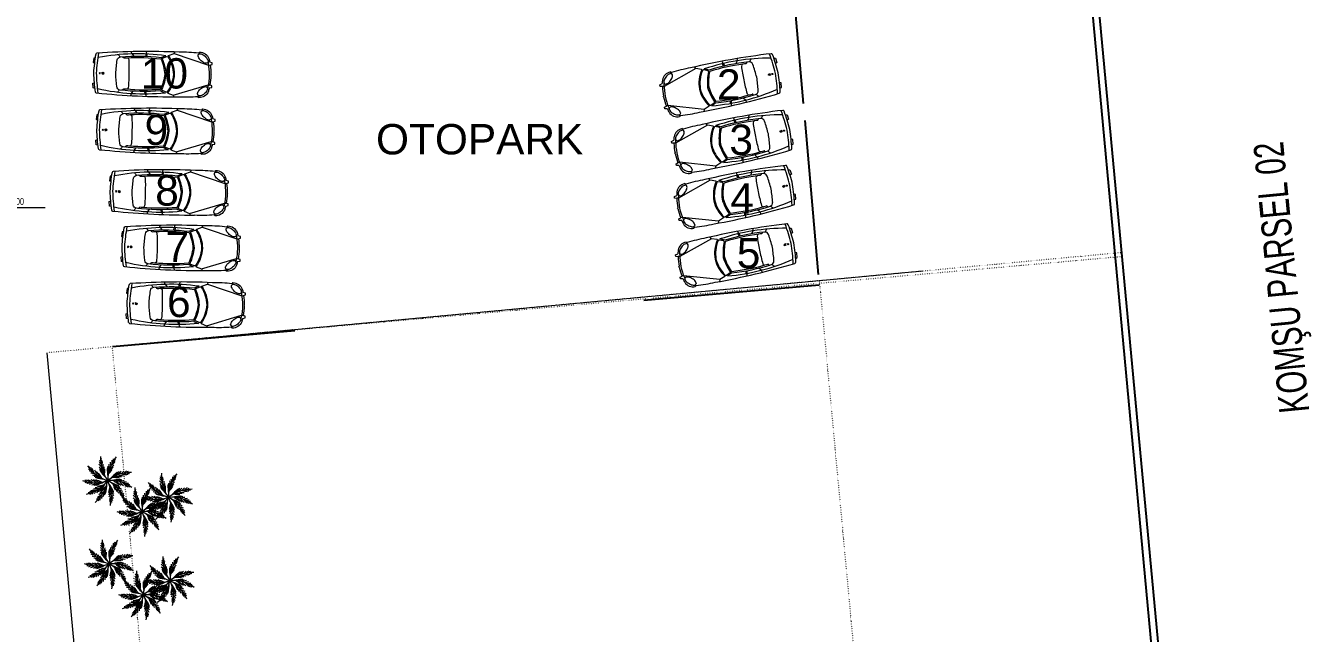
# Model space of a CAD drawing. Header units: millimetres. Extents: x -16104 to 67872, y -88009 to 12107.
# Drawn here: x 1974 to 2901, y -6844 to -6407 of the extents above; entities that cross this region are included whole.
import ezdxf

# ---------------------------------------------------------------- set-up
doc = ezdxf.new("R2010")
doc.units = ezdxf.units.MM
doc.linetypes.add('ACAD_ISO07W100', pattern=[3, 0, -3])
for name, color, linetype, lineweight in [('araba', 8, 'Continuous', 5), ('ağaç', 114, 'Continuous', 5), ('duvar', 123, 'Continuous', 25), ('KOTLAR', 5, 'Continuous', 20), ('NOKTA', 232, 'Continuous', 0), ('SıVA', 40, 'Continuous', 9), ('TEXT', 7, 'Continuous', 5), ('YAZI', 22, 'Continuous', 18), ('ÖLÇÜ', 252, 'Continuous', 20)]:
    doc.layers.add(name, color=color, linetype=linetype, lineweight=lineweight)
doc.layers.add('arsa', color=7, linetype='Continuous', lineweight=5, true_color=0xb3914f)
doc.layers.add('TARAMA1', color=7, linetype='Continuous', lineweight=5, true_color=0x13b984)
doc.styles.add('İSİM', font='arial.ttf', dxfattribs={"width": 0.7, "height": 50})
doc.styles.add('TSIMPLEX', font='tsimplex', dxfattribs={"width": 0.8})

# ---------------------------------------------------------------- blocks, each defined once
blk = doc.blocks.new('TRL')
at = {"layer": 'araba'}
for p, q in [((163.45, -37188.58), (163.13, -37187.77)), ((151.51, -37190.33), (150.93, -37191.36)), ((150.93, -37191.36), (152, -37192.46)), ((153.31, -37190.76), (151.51, -37190.33)), ((153.03, -37193.1), (152.04, -37192.4)), ((178.98, -37197.27), (153.03, -37193.1)), ((154.53, -37191.06), (154.46, -37191.83)), ((154.46, -37191.83), (154.9, -37192.46)), ((163.16, -37189.55), (162.72, -37188.91)), ((163.08, -37190.32), (163.16, -37189.55)), ((178.98, -37197.27), (178.97, -37195.75)), ((144.04, -37205.05), (143.55, -37206.12)), ((143.55, -37206.12), (144.97, -37207.32)), ((145.56, -37205.25), (144.04, -37205.05)), ((146.69, -37205.7), (145.54, -37205.32)), ((165.48, -37224.07), (146.69, -37205.7)), ((148.34, -37198.32), (147.97, -37198.4)), ((147.97, -37198.4), (148.09, -37198.83)), ((181.8, -37200.37), (178.98, -37197.27)), ((182.71, -37201.5), (184.85, -37204)), ((185.92, -37204.1), (183.64, -37201.22)), ((196.08, -37206.36), (195.63, -37208.25)), ((196.59, -37206.6), (197.07, -37204.94)), ((145.94, -37208.12), (146.51, -37207.6)), ((146.51, -37207.6), (147.29, -37207.58)), ((150.43, -37215.44), (149.86, -37215.95)), ((196.82, -37206.71), (196.37, -37208.61)), ((205.87, -37211.39), (203.86, -37212.45)), ((205.87, -37211.39), (207.03, -37210.32)), ((148.41, -37216.99), (149.26, -37216.76)), ((149.86, -37215.95), (149.09, -37215.97)), ((165.48, -37224.07), (164.25, -37224.96)), ((169.65, -37224.49), (165.48, -37224.07)), ((174.39, -37224.77), (171.1, -37224.55)), ((210.32, -37216.67), (209.94, -37216.86)), ((175.1, -37225.57), (171.43, -37225.46)), ((183.47, -37232.66), (182.42, -37234.03)), ((182.97, -37232.39), (184.22, -37230.91)), ((183.69, -37232.78), (184.95, -37231.29)), ((218.03, -37232.96), (217.04, -37233.24)), ((217.41, -37234.19), (217.04, -37233.24)), ((217.37, -37233.41), (218.03, -37232.96)), ((217.37, -37233.41), (217.41, -37234.19)), ((218.7, -37233.3), (217.72, -37233.58)), ((218.08, -37234.53), (217.72, -37233.58)), ((218.05, -37233.74), (218.7, -37233.3)), ((218.05, -37233.74), (218.08, -37234.53)), ((227.5, -37230.21), (226.25, -37230.05)), ((228.65, -37227.04), (227.5, -37230.21)), ((227.69, -37226.17), (228.65, -37227.04)), ((192.83, -37237.27), (192.49, -37235.02)), ((192.83, -37237.27), (192.67, -37238.84)), ((199.72, -37237.7), (199.65, -37237.29)), ((218.97, -37246.25), (220.83, -37243.44)), ((220.83, -37243.44), (219.96, -37242.53)), ((217.7, -37246), (218.97, -37246.25))]:
    blk.add_line(p, q, dxfattribs=at)
at = {"layer": 'araba', "extrusion": (0, 0, -1)}
for centre, major_axis, start_param, end_param in [((159.72, -37193.77), (-6.8, 1.16), 0.646703, 1.917017), ((189.95, -37220.23), (7.93, 46.34), -1.255715, -1.108672), ((183.01, -37215.42), (6.31, 36.83), -1.288027, -1.060622), ((202.32, -37230.14), (10.61, 61.97), -1.063485, -1.021724), ((166.71, -37200.48), (2.59, 15.14), -1.150262, -1.085449), ((157.43, -37192.48), (0.55, 3.19), -1.284709, -0.873447), ((156.73, -37189.8), (0.55, 3.19), 3.162792, 3.574054), ((159.04, -37194.38), (-5.64, 0.96), 0.697349, 0.948506), ((157.2, -37187.36), (-5.64, 0.96), 4.482432, 4.733588), ((160.63, -37197.65), (-9.22, 1.58), 0.948506, 1.144672), ((156.98, -37183.73), (1.58, 9.22), 2.715469, 2.911635), ((160.63, -37197.65), (-9.22, 1.58), 1.144672, 1.340839), ((156.98, -37183.73), (-9.22, 1.58), 4.090098, 4.286265), ((160.41, -37194.02), (-5.64, 0.96), 1.340839, 1.591996), ((158.57, -37187), (0.96, 5.64), 2.268145, 2.519302), ((160.89, -37191.58), (0.55, 3.19), 0.021199, 0.432461), ((162.58, -37191.76), (0.54, 3.16), -0.31825, 0.072158), ((160.18, -37188.89), (-3.19, 0.55), 3.42768, 3.838942), ((123.49, -37292.68), (18.82, 109.9), 0.196933, 0.32387), ((-53.8, -37681.57), (90.91, 530.99), 0.271758, 0.38128), ((190.46, -37219.21), (7.93, 46.34), -1.438909, -1.291865), ((190.76, -37219.69), (7.8, 45.54), -1.465029, -1.278118), ((192.98, -37221.84), (4.05, 23.64), -1.246059, -0.656789), ((193.74, -37222.6), (4.12, 24.05), -1.233537, -0.679396), ((209.37, -37233.61), (6.43, 37.54), -1.174144, -0.870606), ((209.37, -37233.61), (6.28, 36.7), -1.174144, -0.871546), ((181.67, -37200.49), (0.03, 0.177), 0.662912, 2.484803), ((182.14, -37201.99), (0.127, 0.741), -0.600781, 0.694398), ((133.26, -37340.74), (-146.21, 25.03), 1.747801, 2.077343), ((184.57, -37204.24), (0.061, 0.355), 0.696151, 2.270986), ((185.56, -37205.46), (-0.355, 0.061), 0.699251, 1.770143), ((133.26, -37340.74), (24.54, 143.31), 0.199347, 0.367315), ((133.26, -37340.74), (24.71, 144.33), 0.19828, 0.397989), ((151.89, -37210.31), (1.27, 7.42), 3.452671, 4.601528), ((190.46, -37219.21), (7.93, 46.34), -1.540239, -1.4846), ((151.29, -37209.77), (0.96, 5.64), 4.357895, 4.609052), ((148.81, -37209.61), (0.55, 3.19), 4.609052, 5.020314), ((154.87, -37209.1), (-9.22, 1.58), 5.732525, 5.928691), ((160.75, -37212.3), (-15.14, 2.59), 0.108664, 0.173477), ((154.87, -37209.1), (1.58, 9.22), 3.965562, 4.161728), ((151.82, -37211.09), (-5.64, 0.96), 5.285201, 5.536358), ((146.24, -37210.64), (0.55, 3.19), 0.16155, 0.572812), ((150.14, -37212.92), (-3.19, 0.55), 4.873939, 5.285201), ((144.55, -37212.47), (-5.64, 0.96), 2.143609, 2.394765), ((151.3, -37214.17), (0.54, 3.16), 3.663446, 4.053854), ((141.51, -37214.45), (-9.22, 1.58), 2.394765, 2.590932), ((141.51, -37214.45), (-9.22, 1.58), 2.590932, 2.787099), ((147.56, -37213.95), (-3.19, 0.55), 3.038255, 3.449517), ((145.08, -37213.79), (0.96, 5.64), 1.216302, 1.467459), ((193.56, -37220.69), (4.05, 23.64), 4.392394, 4.981663), ((196.81, -37221.17), (-26.16, 4.48), 6.008655, 6.51708), ((215.3, -37227.4), (-40.06, 6.86), 6.186638, 6.470914), ((212.77, -37226.85), (-36.7, 6.28), 6.177946, 6.480545), ((206.98, -37216.88), (-1.24, 0.21), 0.382007, 1.938111), ((209.11, -37122.68), (18.82, 109.9), 3.411734, 3.538671), ((416.04, -36748.71), (-530.99, 90.91), 4.925121, 5.034643), ((169.67, -37224.31), (0.03, 0.177), 1.250801, 3.072692), ((171.16, -37223.8), (0.127, 0.741), 3.041206, 4.336385), ((174.41, -37224.41), (0.061, 0.355), 1.464618, 3.039454), ((175.98, -37224.48), (-0.355, 0.061), 5.107054, 6.177946), ((253.54, -37101.92), (24.54, 143.31), 3.368289, 3.536258), ((284.09, -37264.33), (-90.48, 15.49), 0.270921, 0.382007), ((133.26, -37340.74), (24.54, 143.31), 0.367315, 0.381945), ((209.66, -37216.49), (0.078, 0.456), 2.310665, 3.464517), ((88.14, -37176.49), (22.35, 130.54), 1.739435, 1.812608), ((210.67, -37217.19), (0.107, 0.627), -0.765468, 0.406151), ((210.52, -37219.54), (-2.66, 0.46), 1.968786, 3.310231), ((216, -37222.43), (1.02, 5.93), -0.80901, -0.425739), ((101.93, -37181.73), (22.19, 129.6), 1.713565, 1.823826), ((103.55, -37182.73), (22.2, 129.69), 1.717891, 1.822614), ((226.88, -37222.08), (0.03, 0.177), 0.378801, 1.713565), ((227.64, -37223.39), (-0.976, 0.167), 1.952076, 3.288687), ((253.54, -37101.92), (25.03, 146.21), 3.229058, 3.558599), ((253.54, -37101.92), (-144.33, 24.71), 4.908411, 5.108121), ((281.94, -37268.6), (15.49, 90.48), -1.358792, -1.247706), ((94.71, -37163.44), (-130.54, 22.35), 3.493792, 3.566966), ((219.78, -37234.62), (-0.375, 0.064), 5.017922, 11.301107), ((197.91, -37234.89), (0.21, 1.24), 3.368289, 4.924394), ((253.54, -37101.92), (-143.31, 24.54), 4.924456, 4.939086), ((199.19, -37237.28), (-0.456, 0.078), 1.841884, 2.995736), ((200.36, -37237.67), (0.107, 0.627), 3.329454, 4.501073), ((202.16, -37236.16), (0.46, 2.66), 1.996169, 3.337615), ((207.74, -37238.83), (1.02, 5.93), 4.161344, 4.544614), ((107.13, -37171.41), (-129.6, 22.19), 3.482574, 3.592835), ((108.9, -37172.12), (22.2, 129.69), 1.91299, 2.017714), ((213.94, -37247.79), (-0.177, 0.03), 3.592835, 4.9276), ((215.44, -37247.62), (0.167, 0.976), 2.017714, 3.354324)]:
    blk.add_ellipse(centre, major_axis=major_axis, ratio=1, start_param=start_param, end_param=end_param, dxfattribs=at)
blk = doc.blocks.new('A$C3CF6430F')
at = {"layer": 'ağaç'}
for centre, radius, start, end in [((258.5, 329), 216.9, 197.87058, 237.59363), ((62.3, 248.1), 11.2, 209.77911, 269.03955), ((75.1, 248.9), 26.7, 218.87895, 257.53455), ((36, 246.3), 25.9, 344.4321, 14.35152), ((18, 227.4), 52.5, 353.4391, 21.01267), ((-58.4, 203.8), 136.4, 2.05264, 14.83185), ((346.5, 344.2), 256, 204.56726, 211.21068), ((346.3, 365.4), 256, 206.1883, 211.13856), ((148.5, 268.7), 26.7, 182.87895, 221.53455), ((137.7, 275.5), 11.2, 173.77911, 233.03955), ((344, 225.6), 216.9, 161.87058, 201.59363), ((14.1, 310.7), 136.4, 326.05264, 338.83185), ((-13.3, 302.8), 166.7, 327.55294, 339.11096), ((89.7, 284.9), 52.5, 317.4391, 345.01267), ((-73.7, 289.8), 224.7, 334.67551, 344.63066), ((115.4, 289.6), 25.9, 308.4321, 338.35152), ((330, 37), 216.9, 110.17246, 149.89552), ((441.1, 121.8), 256, 154.49018, 159.44044), ((242.6, 217), 26.7, 131.18084, 169.83644), ((241.2, 229.8), 11.2, 122.081, 181.34143), ((238.5, 256), 25.9, 256.73399, 286.6534), ((124.5, 362), 216.9, 234.96812, 274.69118), ((16.8, 179.1), 11.2, 246.87666, 306.1371), ((-3.1, 161.9), 25.9, 21.52965, 51.44906), ((26.5, 187.5), 26.7, 255.9765, 294.6321), ((-6.1, 135.9), 52.5, 30.53665, 58.11022), ((-52.8, 71.1), 136.4, 39.15019, 51.9294), ((-8.5, 404.9), 256, 279.28584, 284.23611), ((-53.2, 42.6), 166.7, 40.65049, 52.20851), ((178.3, 443.4), 256, 242.1883, 247.13856), ((-58.3, -19), 224.7, 47.77306, 57.72821), ((190.9, 426.3), 256, 240.56726, 247.21068), ((204.1, 411.6), 256, 238.94825, 247.30767), ((-26.2, -12.4), 206.2, 50.13223, 60.52438), ((213.7, 402.4), 256, 237.68252, 247.40186), ((221.3, 395.9), 256, 236.51858, 247.49813), ((-75.9, 181.4), 166.7, 3.55294, 15.11096), ((-117.1, 135.3), 224.7, 10.67551, 20.63066), ((-87.5, 121.2), 206.2, 13.03468, 23.42683), ((348.5, 324.5), 256, 202.94825, 211.30767), ((350.9, 311.4), 256, 201.68252, 211.40186), ((353.2, 301.7), 256, 200.51858, 211.49813), ((-58.1, 261), 206.2, 337.03468, 347.42683), ((235.3, -50.2), 216.9, 75.67217, 115.39522), ((395.3, 76.9), 256, 148.82046, 159.80001), ((401.5, 84.7), 256, 149.9844, 159.70375), ((108.5, 374.4), 206.2, 285.33656, 295.72871), ((311.8, -54.3), 256, 114.32017, 125.29972), ((410.3, 94.7), 256, 151.25014, 159.60955), ((121.4, 404.5), 224.7, 282.9774, 292.93255), ((321.3, -51.4), 256, 115.48411, 125.20345), ((243.9, 353.3), 206.2, 250.83627, 261.22842), ((424.5, 108.5), 256, 152.86914, 159.51256), ((169, 365.2), 166.7, 275.85482, 287.41284), ((334.3, -48.1), 256, 116.74985, 125.10926), ((271.6, 370.8), 224.7, 248.4771, 258.43225), ((192.2, 348.6), 136.4, 274.35453, 287.13373), ((353.8, -44.8), 256, 118.36885, 125.01227), ((288.6, 311.4), 166.7, 241.35453, 252.91255), ((218.9, 273.2), 52.5, 265.74098, 293.31455), ((374.9, -43.2), 256, 119.98989, 124.94015), ((298.3, 284.7), 136.4, 239.85424, 252.63344), ((277.6, 207.5), 52.5, 231.24069, 258.81426), ((265.3, 147.7), 26.7, 96.68054, 135.33615), ((271.4, 159), 11.2, 87.58071, 146.84114), ((284, 182.1), 25.9, 222.2337, 252.15311), ((0.8, 310.3), 216.9, 270.96812, 310.69118), ((15.2, 73.4), 25.9, 57.52965, 87.44906), ((21.2, 99), 11.2, 282.87666, 342.1371), ((28, 50.6), 52.5, 66.53665, 94.11022), ((28.4, -29.3), 136.4, 75.15019, 87.9294), ((24.1, 111.5), 26.7, 291.9765, 330.6321), ((11.8, 398.9), 256, 277.66481, 284.30823), ((-132, 266.7), 256, 315.28584, 320.23611), ((44.8, -52.6), 166.7, 76.65049, 88.20851), ((-66, 206.5), 216.9, 304.03388, 343.75694), ((31.2, 395.1), 256, 276.0458, 284.40522), ((76.9, -105.4), 224.7, 83.77306, 93.72821), ((-112, 273.8), 256, 313.66481, 320.30823), ((44.5, 393.5), 256, 274.78007, 284.49941), ((54.5, 392.9), 256, 273.61613, 284.59567), ((99, -81.2), 206.2, 86.13223, 96.52438), ((-94.1, 282.2), 256, 312.0458, 320.40522), ((168.9, -73.6), 166.7, 109.71625, 121.27427), ((-82.4, 288.7), 256, 310.78007, 320.49941), ((-74, 294.1), 256, 309.61613, 320.59567), ((224.5, -100.4), 224.7, 116.83882, 126.79397), ((229.9, -68.1), 206.2, 119.19798, 129.59013), ((-140.7, 114.4), 256, 346.73056, 353.37399), ((-130.2, 131.1), 256, 345.11156, 353.47097), ((-70.4, 103.1), 216.9, 331.63191, 11.35496), ((-124, 143), 256, 343.84582, 353.56517), ((-119.9, 152.1), 256, 342.68189, 353.66143), ((267.5, -36.4), 166.7, 137.31427, 148.87229), ((329.2, -34.3), 224.7, 144.43684, 154.39199), ((319, -3.2), 206.2, 146.79601, 157.18816), ((-4.7, -13.8), 216.9, 7.63191, 47.35496), ((117.2, -69.7), 216.9, 43.63191, 83.35496), ((-93.9, -13.2), 256, 14.32859, 20.97201), ((-93, 29.9), 256, 10.27991, 21.25946), ((-92.4, 19.9), 256, 11.44385, 21.16319), ((-92.4, 6.6), 256, 12.70959, 21.069), ((20.1, -86.2), 256, 46.27991, 57.25946), ((26.4, -94), 256, 47.44385, 57.16319), ((179.8, -113.7), 256, 82.27991, 93.25946), ((372.8, 129.1), 206.2, 182.79601, 193.18816), ((34.2, -104.8), 256, 48.70959, 57.069), ((399.4, 110), 224.7, 180.43684, 190.39199), ((189.5, -116.3), 256, 83.44385, 93.16319), ((338.5, 267.8), 206.2, 218.79601, 229.18816), ((350.6, 72), 166.7, 173.31427, 184.87229), ((44.6, -121.6), 256, 50.32859, 56.97201), ((202.2, -120.4), 256, 84.70959, 93.069), ((371.3, 267.9), 224.7, 216.43684, 226.39199), ((220.5, -128), 256, 86.32859, 92.97201), ((354.2, 208.6), 166.7, 209.31427, 220.87229), ((239.2, -137.9), 256, 87.94963, 92.89989), ((348.2, 180.7), 136.4, 207.81398, 220.59318), ((289.7, 126.3), 52.5, 199.20043, 226.774), ((247.6, 82.1), 26.7, 64.64028, 103.29589), ((258.7, 88.5), 11.2, 55.54045, 114.80088), ((281.7, 101.4), 25.9, 190.19344, 220.11285), ((75.3, 15.7), 25.9, 90.59541, 120.51482), ((98.5, 3.7), 52.5, 99.60241, 127.17597), ((142.4, -63.1), 136.4, 108.21595, 120.99515), ((66.3, 40.5), 11.2, 315.94242, 15.20285), ((62, 52.6), 26.7, 325.04226, 3.69786), ((-153.6, 97.5), 256, 348.3516, 353.30187), ((143.1, -0.5), 25.9, 118.19344, 148.11285), ((169.3, -0.4), 52.5, 127.20043, 154.774), ((239.1, -39.3), 136.4, 135.81398, 148.59318), ((123.7, 17.3), 11.2, 343.54045, 42.80088), ((114.3, 26), 26.7, 352.64028, 31.29589), ((-97.5, -34), 256, 15.94963, 20.89989), ((329.4, 53), 136.4, 171.81398, 184.59318), ((54, -140.7), 256, 51.94963, 56.89989), ((250.1, 43.4), 52.5, 163.20043, 190.774), ((190, 32.4), 26.7, 28.64028, 67.29589), ((229, 28), 25.9, 154.19344, 184.11285), ((202.8, 30.9), 11.2, 19.54045, 78.80088)]:
    blk.add_arc(centre, radius, start, end, dxfattribs=at)
blk = doc.blocks.new('Kot')
at = {"layer": 'KOTLAR'}
for p, q in [((-0.155, 0), (0.759, 0)), ((0, 0.155), (0, -0.155))]:
    blk.add_line(p, q, dxfattribs=at)
for radius in [0.125, 0.105, 0.085, 0.065, 0.045, 0.045, 0.025]:
    blk.add_circle((0, 0), radius, dxfattribs=at)
at = {"layer": 'YAZI', "style": 'TSIMPLEX', "width": 0.8}
blk.add_attdef('KOTH', (0.184, 0.035), '', height=0.1, dxfattribs=at)
blk = doc.blocks.new('tyl')
at = {"layer": 'duvar'}
for p, q in [((-21037.6, 9865.2), (-20192.1, 797.5)), ((-21019.6, 9887.6), (-20170.3, 779.1)), ((-21490.3, 5541.2), (-21464.2, 5242.3)), ((-21459.8, 5192.5), (-21421, 4749.2)), ((-21923.1, 4675.1), (-21418.4, 4719.3)), ((-22929.2, 4587.1), (-23455.6, 4541.1))]:
    blk.add_line(p, q, dxfattribs=at)
at = {"layer": 'NOKTA', "linetype": 'ACAD_ISO07W100'}
for p, q in [((-20546.4, 4812.3), (-23643.7, 4523.5)), ((-20547.2, 4800.5), (-23082.3, 4575.9)), ((-21417.6, 4731.1), (-21042.9, 713.1)), ((-21417.6, 4731.1), (-21042.9, 713.1)), ((-23084.3, 558.6), (-23455.6, 4541.1)), ((-23084.3, 558.6), (-23455.6, 4541.1))]:
    blk.add_line(p, q, dxfattribs=at)
at = {"layer": 'SıVA'}
blk.add_line((-21118.9, 4758.9), (-23455.6, 4541.1), dxfattribs=at)
at = {"layer": 'ÖLÇÜ'}
blk.add_line((-23504.4, 3028.9), (-23643.7, 4523.5), dxfattribs=at)
blk.add_line((-23504.4, 3028.9), (-23643.7, 4523.5), dxfattribs=at)
at = {"layer": 'ağaç', "xscale": 0.4901911505238699, "yscale": 0.4901911505238699, "zscale": 0.4901911505238699, "rotation": 338.6537371730997}
for p in [(-23560, 4114.2), (-23384.9, 4066), (-23461.1, 4024.9), (-23555.6, 3874.4), (-23380.4, 3826.2), (-23456.7, 3785)]:
    blk.add_blockref('A$C3CF6430F', p, dxfattribs=at)
at = {"layer": 'KOTLAR', "ltscale": 0.01, "xscale": 200, "yscale": 200, "zscale": 200}
blk.add_blockref('Kot', (-23801.1, 4942.7), dxfattribs=at).add_auto_attribs({'KOTH': '+0.00'})
at = {"layer": 'TARAMA1'}
for p, xscale, yscale, zscale, rotation in [((41930.3, -128474), 4.000000000000261, 4.000000000000261, 4.000000000000261, 205.7177198357396), ((-61112.3, -138264.7), -4.000000000001069, 4, 4, 164.9353522274233), ((41939, -128637.6), 4.000000000000261, 4.000000000000261, 4.000000000000261, 205.7177198357396), ((-61078.8, -138428), -4.000000000001069, 4, 4, 164.9353522274233), ((41977.4, -128814.7), 4.000000000000261, 4.000000000000261, 4.000000000000261, 205.7177198357396), ((-61070.8, -138586.6), -4.000000000001069, 4, 4, 164.9353522274233), ((42011.6, -128974.6), 4.000000000000261, 4.000000000000261, 4.000000000000261, 205.7177198357396), ((-61067.1, -138754.8), -4.000000000001069, 4, 4, 164.9353522274233), ((42026.3, -129138.1), 4.000000000000261, 4.000000000000261, 4.000000000000261, 205.7177198357396)]:
    blk.add_blockref('TRL', p, dxfattribs=dict(at, xscale=xscale, yscale=yscale, zscale=zscale, rotation=rotation))
at = {"layer": 'arsa', "char_height": 87.5, "width": 5384.207, "attachment_point": 7}
for s, insert in [('{\\fArial|b0|i0|c162|p34;10}', (-23373.5, 5283.7)), ('{\\fArial|b0|i0|c162|p34;2}', (-21712.6, 5252.8)), ('{\\fArial|b0|i0|c162|p34;9}', (-23362.5, 5121.1)), ('{\\fArial|b0|i0|c162|p34;OTOPARK}', (-22695.5, 5094)), ('{\\fArial|b0|i0|c162|p34;3}', (-21676.9, 5092.4)), ('{\\fArial|b0|i0|c162|p34;8}', (-23332, 4946.4)), ('{\\fArial|b0|i0|c162|p34;4}', (-21674.1, 4924.8)), ('{\\fArial|b0|i0|c162|p34;7}', (-23302, 4785.4)), ('{\\fArial|b0|i0|c162|p34;5}', (-21655.5, 4766)), ('{\\fArial|b0|i0|c162|p34;6}', (-23298, 4625.2))]:
    blk.add_mtext(s, dxfattribs=dict(at, insert=insert))
at = {"layer": 'TEXT', "style": 'İSİM', "width": 0.7}
blk.add_text('KOMŞU PARSEL 02', height=86.4, rotation=95.5403, dxfattribs=at).set_placement((-20005.1, 4354.4))

msp = doc.modelspace()

# ---------------------------------------------------------------- block references
at = {"layer": 'duvar', "xscale": 0.25, "yscale": 0.25, "zscale": 0.25}
msp.add_blockref('tyl', (7900.7, -7773.07), dxfattribs=at)

doc.saveas('drawing.dxf')
